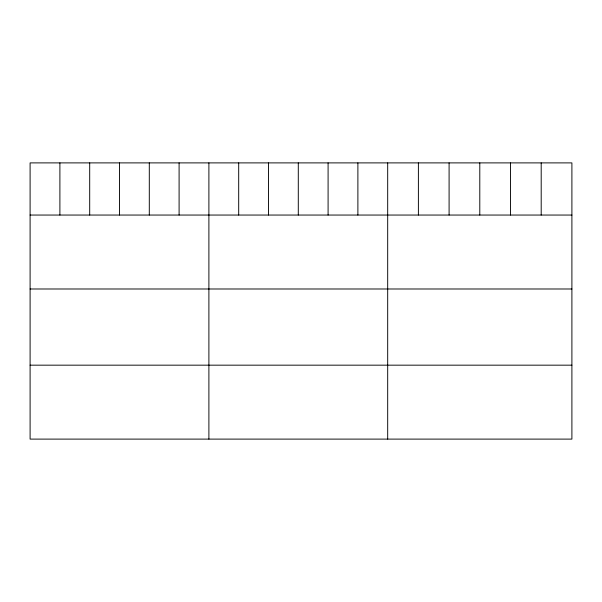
<?xml version="1.0" encoding="UTF-8"?>
<svg xmlns="http://www.w3.org/2000/svg" width="602" height="602" viewBox="0 0 602 602"><rect width="100%" height="100%" fill="white"/><g stroke="black" fill="none" stroke-linecap="round" stroke-linejoin="round"><path stroke-width="0.9" d="M571.9 215.049L571.9 439.106L30.1 439.106L30.1 162.894L571.9 162.894L571.9 215.049L30.1 215.049M30.1 288.99L571.9 288.99M30.1 365.166L571.9 365.166M541.198 162.894L541.198 215.049M510.496 162.894L510.496 215.049M479.794 162.894L479.794 215.049M449.092 162.894L449.092 215.049M418.39 162.894L418.39 215.049M387.688 162.894L387.688 439.106M357.889 162.894L357.889 215.049M328.09 162.894L328.09 215.049M298.291 162.894L298.291 215.049M268.492 162.894L268.492 215.049M238.693 162.894L238.693 215.049M208.894 162.894L208.894 439.106M179.095 162.894L179.095 215.049M149.296 162.894L149.296 215.049M119.497 162.894L119.497 215.049M89.698 162.894L89.698 215.049M59.899 162.894L59.899 215.049"/></g></svg>
